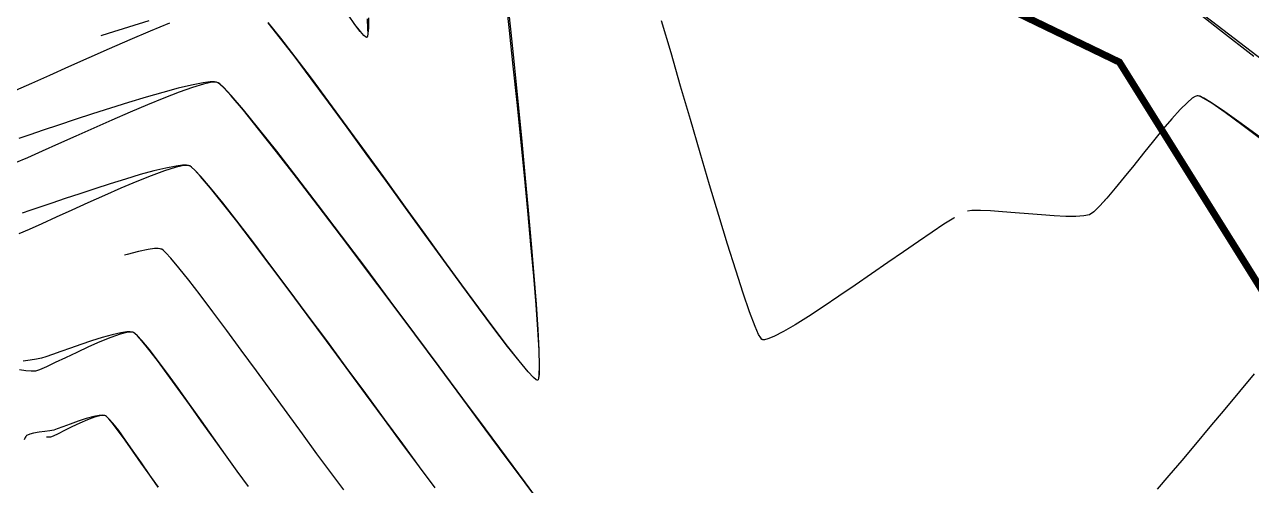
# Model space of a CAD drawing. Header units: metres. Extents: x 708868 to 711043, y 5411316 to 5413138.
# Drawn here: x 709416.6 to 709590.9, y 5411875.1 to 5411940.6 of the extents above; entities that cross this region are included whole.
import ezdxf

# ---------------------------------------------------------------- set-up
doc = ezdxf.new("R2010")
doc.units = ezdxf.units.M
doc.linetypes.add('DASHED', pattern=[0.75, 0.5, -0.25])
for name, color, linetype in [('C-ANNO-TABL', 1, 'Continuous'), ('Rionegro 2010_Contours', 7, 'Continuous'), ('Rionegro 2014_Contours', 7, 'Continuous'), ('Rionegro 2018_Contours', 7, 'Continuous')]:
    doc.layers.add(name, color=color, linetype=linetype)

msp = doc.modelspace()

# ---------------------------------------------------------------- linework, layer by layer
at = {"layer": 'C-ANNO-TABL', "color": 4, "linetype": 'DASHED', "true_color": 0x3dffff, "const_width": 1, "flags": 128}
msp.add_lwpolyline([(711042.54, 5413065.08), (710960.96, 5413110.4), (710928.51, 5413129.62), (710904.96, 5413136.48), (710878.34, 5413137.92), (710860.98, 5413136.79), (710843.25, 5413130), (710825.89, 5413114.54), (710808.92, 5413089.66), (710785.53, 5413050.07), (710767.48, 5413018.5), (710750.58, 5412962.4), (710732.95, 5412902.16), (710722.63, 5412876.69), (710711.1, 5412854.24), (710709.27, 5412838.47), (710712.25, 5412799.16), (710711.4, 5412767.16), (710706.84, 5412750.08), (710696.97, 5412735.65), (710677.97, 5412728.44), (710654.04, 5412726.54), (710627.07, 5412724.64), (710606.56, 5412720.47), (710589.8, 5412712.38), (710580.58, 5412698.73), (710577.45, 5412692.07), (710576.62, 5412681.45), (710581.7, 5412658.89), (710586.52, 5412640.58), (710590.14, 5412620.11), (710586.76, 5412609.51), (710569.89, 5412600.36), (710548.45, 5412592.65), (710519.16, 5412593.65), (710507.9, 5412592.67), (710498.04, 5412592.91), (710476.65, 5412590.53), (710453.44, 5412584.65), (710430.06, 5412578.87), (710407.17, 5412571.65), (710393.36, 5412565.35), (710390.57, 5412558.78), (710388.56, 5412550.53), (710383.7, 5412533.01), (710380.56, 5412521.69), (710371.65, 5412514.46), (710365.86, 5412509.89), (710362.01, 5412504.59), (710331.38, 5412455.85), (710322.46, 5412437.3), (710314.75, 5412419.96), (710310.91, 5412404.45), (710310.19, 5412389.52), (710312.36, 5412375.55), (710316.7, 5412365.43), (710327.06, 5412353.87), (710331.95, 5412345.85), (710336.14, 5412343.08), (710341.7, 5412343.55), (710347.66, 5412345.73), (710357.76, 5412346.03), (710373.48, 5412344.55), (710380.94, 5412341.93), (710387.56, 5412337.03), (710390.34, 5412331.13), (710393.23, 5412321.91), (710394.37, 5412314.08), (710391.95, 5412287.73), (710391.95, 5412242), (710398.77, 5412181.36), (710397.17, 5412154.92), (710391.09, 5412141.08), (710382.35, 5412135.26), (710365.93, 5412125.12), (710349.52, 5412122.86), (710314.94, 5412100.53), (710310.16, 5412097.45), (710304.08, 5412096.97), (710288.95, 5412103.64), (710260.4, 5412118.75), (710227.16, 5412131.8), (710192.2, 5412139.84), (710067.13, 5412167.23), (710056.51, 5412173.82), (710010.25, 5412214.54), (709997.9, 5412231.7), (709990.99, 5412235.84), (709981.95, 5412236.81), (709941.87, 5412226.35), (709906.21, 5412219.68), (709872.55, 5412206.97), (709858.98, 5412200.97), (709841.48, 5412178.77), (709831.7, 5412162.57), (709826.82, 5412138.12), (709826.1, 5412113.87), (709847.99, 5412057.97), (709847.99, 5412027.52), (709841.15, 5411995.84), (709821.68, 5411967.67), (709785.13, 5411896), (709764.5, 5411870.43), (709729.92, 5411841.63), (709687.88, 5411828.1), (709653.61, 5411828.39), (709636.8, 5411836.29), (709611.99, 5411871.53), (709572.15, 5411935.23), (709533.47, 5411953.88), (709461.2, 5411963.08), (709400.58, 5411961.74), (709328.3, 5411946.17), (709283.9, 5411933.17), (709246.82, 5411886.15), (709230.21, 5411871.99), (709186.77, 5411865.79), (709143.57, 5411868.97), (709131.37, 5411871.68), (709115.44, 5411870.35), (709084.2, 5411857.65), (709062.64, 5411854.33), (708913.41, 5411851.54)], dxfattribs=at)
at = {"layer": 'Rionegro 2010_Contours'}
for points in [[(709484.93, 5411944.52, 232), (709485.44, 5411939.72, 232), (709485.97, 5411934.68, 232), (709486.5, 5411929.51, 232), (709487.03, 5411924.29, 232), (709487.55, 5411919.12, 232), (709488.04, 5411914.1, 232), (709488.48, 5411909.3, 232), (709488.88, 5411904.83, 232), (709489.21, 5411900.78, 232), (709489.47, 5411897.24, 232), (709489.63, 5411894.3, 232), (709489.7, 5411892.07, 232), (709489.67, 5411890.84, 232), (709489.6, 5411890.28, 232), (709489.53, 5411890.09, 232), (709489.48, 5411890.05, 232), (709489.43, 5411890.05, 232), (709489.26, 5411890.13, 232), (709488.87, 5411890.46, 232), (709488.12, 5411891.26, 232), (709486.83, 5411892.8, 232), (709485.21, 5411894.88, 232), (709483.28, 5411897.41, 232), (709481.1, 5411900.34, 232), (709478.71, 5411903.6, 232), (709476.15, 5411907.11, 232), (709473.48, 5411910.8, 232), (709470.72, 5411914.61, 232), (709467.93, 5411918.47, 232), (709465.16, 5411922.3, 232), (709462.43, 5411926.03, 232), (709459.81, 5411929.6, 232), (709457.33, 5411932.94, 232), (709455.04, 5411935.98, 232), (709452.98, 5411938.64, 232), (709451.2, 5411940.87, 232)], [(709595.88, 5411932.92, 231), (709590.89, 5411936.75, 231), (709586.06, 5411940.45, 231), (709581.47, 5411943.96, 231)], [(709437.17, 5411940.75, 232), (709434.41, 5411939.61, 232), (709431.54, 5411938.38, 232), (709428.61, 5411937.11, 232), (709425.69, 5411935.82, 232), (709422.83, 5411934.56, 232), (709420.1, 5411933.35, 232), (709417.55, 5411932.22, 232), (709415.26, 5411931.22, 232)], [(709465.23, 5411941.38, 231), (709465.32, 5411940.03, 231), (709465.33, 5411939.27, 231), (709465.28, 5411938.91, 231), (709465.22, 5411938.79, 231), (709465.19, 5411938.76, 231), (709465.14, 5411938.75, 231), (709465.02, 5411938.81, 231), (709464.76, 5411939.03, 231), (709464.28, 5411939.57, 231), (709463.51, 5411940.58, 231)], [(709533.31, 5411902.68, 232), (709532.27, 5411901.97, 232), (709530.05, 5411900.48, 232), (709527.96, 5411899.12, 232), (709526.06, 5411897.94, 232), (709524.4, 5411896.97, 232), (709523.03, 5411896.26, 232), (709522.19, 5411895.92, 232), (709521.72, 5411895.8, 232), (709521.5, 5411895.8, 232), (709521.41, 5411895.82, 232), (709521.34, 5411895.86, 232), (709521.18, 5411896.05, 232), (709520.88, 5411896.57, 232), (709520.38, 5411897.7, 232), (709519.6, 5411899.76, 232), (709518.68, 5411902.44, 232), (709517.63, 5411905.67, 232), (709516.47, 5411909.36, 232), (709515.22, 5411913.43, 232), (709513.91, 5411917.8, 232), (709512.56, 5411922.37, 232), (709511.18, 5411927.08, 232), (709509.8, 5411931.83, 232), (709508.43, 5411936.53, 232), (709507.1, 5411941.12, 232)], [(709490.09, 5411872.3, 233), (709487.73, 5411875.48, 233), (709485.03, 5411879.13, 233), (709482.05, 5411883.15, 233), (709478.85, 5411887.47, 233), (709475.5, 5411891.99, 233), (709472.04, 5411896.65, 233), (709468.53, 5411901.35, 233), (709465.04, 5411906, 233), (709461.62, 5411910.54, 233), (709458.34, 5411914.86, 233), (709455.24, 5411918.9, 233), (709452.4, 5411922.57, 233), (709449.86, 5411925.77, 233), (709447.69, 5411928.44, 233), (709445.94, 5411930.48, 233), (709444.89, 5411931.61, 233), (709444.32, 5411932.13, 233), (709444.06, 5411932.31, 233), (709443.96, 5411932.35, 233), (709443.84, 5411932.38, 233), (709443.55, 5411932.39, 233), (709442.98, 5411932.33, 233), (709441.99, 5411932.11, 233), (709440.42, 5411931.63, 233), (709438.53, 5411930.96, 233), (709436.38, 5411930.13, 233), (709434.03, 5411929.18, 233), (709431.55, 5411928.13, 233), (709428.98, 5411927.01, 233), (709426.39, 5411925.87, 233), (709423.83, 5411924.73, 233), (709421.37, 5411923.63, 233), (709419.06, 5411922.6, 233), (709416.96, 5411921.66, 233), (709415.13, 5411920.87, 233)], [(709592.27, 5411924.47, 232), (709589.47, 5411926.51, 232), (709587.11, 5411928.18, 232), (709585.25, 5411929.43, 232), (709584.16, 5411930.1, 232), (709583.61, 5411930.38, 232), (709583.36, 5411930.46, 232), (709583.28, 5411930.46, 232), (709583.18, 5411930.45, 232), (709582.94, 5411930.36, 232), (709582.51, 5411930.09, 232), (709581.82, 5411929.52, 232), (709580.79, 5411928.5, 232), (709579.62, 5411927.2, 232), (709578.34, 5411925.69, 232), (709576.98, 5411924.04, 232), (709575.59, 5411922.31, 232), (709574.19, 5411920.57, 232), (709572.84, 5411918.88, 232), (709571.55, 5411917.31, 232), (709570.38, 5411915.93, 232), (709569.35, 5411914.8, 232), (709568.51, 5411913.99, 232), (709567.89, 5411913.56, 232), (709567.1, 5411913.38, 232), (709565.95, 5411913.3, 232), (709564.52, 5411913.31, 232), (709562.88, 5411913.39, 232), (709561.08, 5411913.52, 232), (709559.21, 5411913.68, 232), (709557.34, 5411913.84, 232), (709555.53, 5411913.99, 232), (709553.85, 5411914.1, 232), (709552.39, 5411914.16, 232), (709551.2, 5411914.14, 232), (709550.57, 5411914.05, 232)], [(709474.92, 5411874.79, 234), (709472.71, 5411877.76, 234), (709470.3, 5411881.02, 234), (709467.73, 5411884.51, 234), (709465.05, 5411888.16, 234), (709462.29, 5411891.9, 234), (709459.51, 5411895.68, 234), (709456.74, 5411899.41, 234), (709454.04, 5411903.05, 234), (709451.44, 5411906.51, 234), (709449, 5411909.74, 234), (709446.74, 5411912.67, 234), (709444.73, 5411915.24, 234), (709443, 5411917.37, 234), (709441.6, 5411919.01, 234), (709440.75, 5411919.91, 234), (709440.28, 5411920.33, 234), (709440.05, 5411920.49, 234), (709439.96, 5411920.52, 234), (709439.85, 5411920.55, 234), (709439.55, 5411920.56, 234), (709438.98, 5411920.49, 234), (709437.98, 5411920.26, 234), (709436.43, 5411919.77, 234), (709434.57, 5411919.09, 234), (709432.5, 5411918.26, 234), (709430.26, 5411917.31, 234), (709427.93, 5411916.3, 234), (709425.58, 5411915.25, 234), (709423.26, 5411914.2, 234), (709421.06, 5411913.2, 234), (709419.02, 5411912.28, 234), (709417.23, 5411911.48, 234), (709415.74, 5411910.84, 234)], [(709448.39, 5411874.97, 236), (709446.8, 5411877.15, 236), (709445.13, 5411879.47, 236), (709443.42, 5411881.87, 236), (709441.7, 5411884.29, 236), (709440.02, 5411886.65, 236), (709438.39, 5411888.91, 236), (709436.87, 5411891.01, 236), (709435.48, 5411892.88, 236), (709434.26, 5411894.45, 236), (709433.25, 5411895.69, 236), (709432.61, 5411896.38, 236), (709432.24, 5411896.71, 236), (709432.05, 5411896.83, 236), (709431.97, 5411896.86, 236), (709431.86, 5411896.88, 236), (709431.58, 5411896.89, 236), (709431.04, 5411896.82, 236), (709430.15, 5411896.6, 236), (709428.81, 5411896.13, 236), (709427.27, 5411895.5, 236), (709425.64, 5411894.78, 236), (709423.98, 5411894.01, 236), (709422.38, 5411893.25, 236), (709420.91, 5411892.55, 236), (709419.66, 5411891.97, 236), (709418.71, 5411891.55, 236), (709418.13, 5411891.36, 236), (709417.52, 5411891.34, 236), (709416.73, 5411891.41, 236), (709415.83, 5411891.53, 236)], [(709591.32, 5411890.97, 233), (709589.22, 5411888.47, 233), (709587.11, 5411885.94, 233), (709586.89, 5411885.67, 233)], [(709435.58, 5411874.85, 237), (709434.39, 5411876.57, 237), (709433.18, 5411878.31, 237), (709432.02, 5411879.98, 237), (709430.92, 5411881.54, 237), (709429.94, 5411882.89, 237), (709429.09, 5411883.97, 237), (709428.55, 5411884.59, 237), (709428.22, 5411884.89, 237), (709428.05, 5411885, 237), (709427.98, 5411885.03, 237), (709427.88, 5411885.05, 237), (709427.64, 5411885.06, 237), (709427.21, 5411885, 237), (709426.51, 5411884.81, 237), (709425.5, 5411884.43, 237), (709424.41, 5411883.95, 237), (709423.3, 5411883.41, 237), (709422.25, 5411882.89, 237), (709421.34, 5411882.43, 237), (709420.64, 5411882.1, 237), (709420.23, 5411881.95, 237), (709419.75, 5411881.95, 237), (709419.66, 5411881.96, 237)]]:
    msp.add_polyline3d(points, dxfattribs=at)
at = {"layer": 'Rionegro 2014_Contours'}
for points in [[(709485.12, 5411944.73, 232), (709485.63, 5411939.92, 232), (709486.15, 5411934.88, 232), (709486.67, 5411929.7, 232), (709487.18, 5411924.46, 232), (709487.68, 5411919.27, 232), (709488.15, 5411914.22, 232), (709488.58, 5411909.41, 232), (709488.95, 5411904.91, 232), (709489.27, 5411900.84, 232), (709489.5, 5411897.28, 232), (709489.66, 5411894.33, 232), (709489.71, 5411892.08, 232), (709489.68, 5411890.85, 232), (709489.6, 5411890.28, 232), (709489.53, 5411890.09, 232), (709489.48, 5411890.05, 232), (709489.43, 5411890.05, 232), (709489.26, 5411890.13, 232), (709488.87, 5411890.46, 232), (709488.12, 5411891.26, 232), (709486.83, 5411892.79, 232), (709485.2, 5411894.86, 232), (709483.27, 5411897.39, 232), (709481.08, 5411900.32, 232), (709478.69, 5411903.57, 232), (709476.13, 5411907.07, 232), (709473.45, 5411910.75, 232), (709470.69, 5411914.56, 232), (709467.9, 5411918.41, 232), (709465.12, 5411922.23, 232), (709462.39, 5411925.97, 232), (709459.77, 5411929.54, 232), (709457.29, 5411932.88, 232), (709455, 5411935.92, 232), (709452.95, 5411938.59, 232), (709451.17, 5411940.82, 232)], [(709465.42, 5411941.5, 231), (709465.42, 5411940.09, 231), (709465.37, 5411939.29, 231), (709465.29, 5411938.92, 231), (709465.23, 5411938.79, 231), (709465.19, 5411938.76, 231), (709465.14, 5411938.75, 231), (709465.02, 5411938.81, 231), (709464.76, 5411939.02, 231), (709464.29, 5411939.56, 231), (709463.52, 5411940.57, 231), (709462.58, 5411941.88, 231)], [(709591.25, 5411936.04, 231), (709586.37, 5411939.84, 231), (709581.73, 5411943.46, 231)], [(709434.21, 5411941.1, 232), (709431.35, 5411940.22, 232), (709428.46, 5411939.31, 232), (709427.41, 5411938.97, 232)], [(709548.74, 5411913.16, 232), (709548.62, 5411913.09, 232), (709547.21, 5411912.2, 232), (709545.52, 5411911.07, 232), (709543.59, 5411909.76, 232), (709541.48, 5411908.3, 232), (709539.24, 5411906.75, 232), (709536.92, 5411905.15, 232), (709534.58, 5411903.54, 232), (709532.27, 5411901.97, 232), (709530.05, 5411900.48, 232), (709527.96, 5411899.12, 232), (709526.06, 5411897.94, 232), (709524.4, 5411896.97, 232), (709523.03, 5411896.26, 232), (709522.19, 5411895.92, 232), (709521.72, 5411895.8, 232), (709521.5, 5411895.8, 232), (709521.41, 5411895.82, 232), (709521.34, 5411895.86, 232), (709521.18, 5411896.05, 232), (709520.88, 5411896.57, 232), (709520.38, 5411897.7, 232), (709519.6, 5411899.76, 232), (709518.68, 5411902.44, 232), (709517.63, 5411905.67, 232), (709516.47, 5411909.36, 232), (709515.22, 5411913.43, 232), (709513.91, 5411917.8, 232), (709512.56, 5411922.37, 232), (709511.18, 5411927.08, 232), (709509.8, 5411931.83, 232), (709508.43, 5411936.53, 232), (709507.1, 5411941.12, 232)], [(709490.08, 5411872.29, 233), (709487.71, 5411875.47, 233), (709485.01, 5411879.1, 233), (709482.03, 5411883.12, 233), (709478.83, 5411887.43, 233), (709475.47, 5411891.95, 233), (709472.01, 5411896.6, 233), (709468.5, 5411901.29, 233), (709465.01, 5411905.94, 233), (709461.59, 5411910.48, 233), (709458.3, 5411914.8, 233), (709455.21, 5411918.84, 233), (709452.36, 5411922.51, 233), (709449.83, 5411925.72, 233), (709447.66, 5411928.39, 233), (709445.92, 5411930.44, 233), (709444.88, 5411931.58, 233), (709444.32, 5411932.12, 233), (709444.05, 5411932.31, 233), (709443.96, 5411932.35, 233), (709443.84, 5411932.39, 233), (709443.54, 5411932.42, 233), (709442.95, 5411932.41, 233), (709441.93, 5411932.29, 233), (709440.31, 5411931.98, 233), (709438.38, 5411931.52, 233), (709436.2, 5411930.93, 233), (709433.83, 5411930.25, 233), (709431.33, 5411929.49, 233), (709428.78, 5411928.69, 233), (709426.22, 5411927.87, 233), (709423.74, 5411927.06, 233), (709421.39, 5411926.28, 233), (709419.23, 5411925.56, 233), (709417.33, 5411924.92, 233), (709415.75, 5411924.4, 233)], [(709592.4, 5411924.2, 232), (709589.56, 5411926.33, 232), (709587.17, 5411928.08, 232), (709585.28, 5411929.39, 232), (709584.17, 5411930.08, 232), (709583.61, 5411930.37, 232), (709583.36, 5411930.46, 232), (709583.28, 5411930.46, 232), (709583.18, 5411930.45, 232), (709582.94, 5411930.36, 232), (709582.51, 5411930.09, 232), (709581.82, 5411929.52, 232), (709580.79, 5411928.5, 232), (709579.62, 5411927.2, 232), (709578.34, 5411925.69, 232), (709576.98, 5411924.04, 232), (709575.59, 5411922.31, 232), (709574.19, 5411920.57, 232), (709572.84, 5411918.88, 232), (709571.55, 5411917.31, 232), (709570.38, 5411915.93, 232), (709569.66, 5411915.14, 232)], [(709474.91, 5411874.77, 234), (709472.7, 5411877.74, 234), (709470.29, 5411880.99, 234), (709467.71, 5411884.48, 234), (709465.03, 5411888.12, 234), (709462.27, 5411891.86, 234), (709459.48, 5411895.63, 234), (709456.71, 5411899.36, 234), (709454.01, 5411902.99, 234), (709451.41, 5411906.45, 234), (709448.96, 5411909.69, 234), (709446.71, 5411912.62, 234), (709444.7, 5411915.19, 234), (709442.98, 5411917.33, 234), (709441.58, 5411918.98, 234), (709440.74, 5411919.89, 234), (709440.27, 5411920.32, 234), (709440.05, 5411920.48, 234), (709439.96, 5411920.52, 234), (709439.85, 5411920.55, 234), (709439.57, 5411920.59, 234), (709439.03, 5411920.58, 234), (709438.09, 5411920.47, 234), (709436.64, 5411920.19, 234), (709434.92, 5411919.78, 234), (709432.99, 5411919.25, 234), (709430.91, 5411918.63, 234), (709428.75, 5411917.96, 234), (709426.56, 5411917.25, 234), (709424.4, 5411916.54, 234), (709422.34, 5411915.85, 234), (709420.43, 5411915.2, 234), (709418.74, 5411914.63, 234), (709417.32, 5411914.15, 234), (709416.23, 5411913.8, 234)], [(709461.92, 5411874.48, 235), (709460.09, 5411876.94, 235), (709458.12, 5411879.62, 235), (709456.04, 5411882.46, 235), (709453.88, 5411885.41, 235), (709451.7, 5411888.41, 235), (709449.51, 5411891.4, 235), (709447.37, 5411894.32, 235), (709445.3, 5411897.13, 235), (709443.34, 5411899.76, 235), (709441.53, 5411902.16, 235), (709439.9, 5411904.27, 235), (709438.49, 5411906.03, 235), (709437.35, 5411907.39, 235), (709436.64, 5411908.16, 235), (709436.24, 5411908.52, 235), (709436.05, 5411908.66, 235), (709435.97, 5411908.69, 235), (709435.85, 5411908.72, 235), (709435.57, 5411908.76, 235), (709435.04, 5411908.75, 235), (709434.14, 5411908.64, 235), (709432.75, 5411908.35, 235), (709431.13, 5411907.93, 235), (709430.76, 5411907.82, 235)], [(709448.38, 5411874.95, 236), (709446.79, 5411877.13, 236), (709445.11, 5411879.45, 236), (709443.4, 5411881.84, 236), (709441.68, 5411884.25, 236), (709439.99, 5411886.61, 236), (709438.37, 5411888.87, 236), (709436.85, 5411890.97, 236), (709435.46, 5411892.84, 236), (709434.24, 5411894.42, 236), (709433.23, 5411895.66, 236), (709432.6, 5411896.36, 236), (709432.23, 5411896.7, 236), (709432.05, 5411896.82, 236), (709431.97, 5411896.86, 236), (709431.86, 5411896.89, 236), (709431.59, 5411896.92, 236), (709431.09, 5411896.91, 236), (709430.27, 5411896.8, 236), (709429.02, 5411896.52, 236), (709427.61, 5411896.13, 236), (709426.1, 5411895.66, 236), (709424.57, 5411895.14, 236), (709423.09, 5411894.61, 236), (709421.71, 5411894.12, 236), (709420.52, 5411893.69, 236), (709419.59, 5411893.36, 236), (709418.98, 5411893.17, 236), (709418.28, 5411893.04, 236), (709417.37, 5411892.91, 236), (709416.35, 5411892.78, 236)], [(709591.32, 5411890.97, 233), (709589.22, 5411888.47, 233), (709587.11, 5411885.94, 233), (709585.02, 5411883.42, 233), (709582.97, 5411880.97, 233), (709581.02, 5411878.65, 233), (709579.19, 5411876.51, 233), (709577.52, 5411874.59, 233)], [(709435.56, 5411874.84, 237), (709434.35, 5411876.55, 237), (709433.14, 5411878.29, 237), (709431.97, 5411879.97, 237), (709430.88, 5411881.52, 237), (709429.89, 5411882.87, 237), (709429.06, 5411883.95, 237), (709428.52, 5411884.58, 237), (709428.21, 5411884.88, 237), (709428.05, 5411885, 237), (709427.98, 5411885.03, 237), (709427.87, 5411885.05, 237), (709427.62, 5411885.08, 237), (709427.16, 5411885.06, 237), (709426.41, 5411884.92, 237), (709425.33, 5411884.62, 237), (709424.17, 5411884.24, 237), (709423.04, 5411883.83, 237), (709422.02, 5411883.44, 237), (709421.21, 5411883.13, 237), (709420.71, 5411882.96, 237), (709420.15, 5411882.86, 237), (709419.43, 5411882.77, 237), (709418.63, 5411882.66, 237), (709417.85, 5411882.53, 237), (709417.32, 5411882.39, 237), (709417, 5411882.27, 237), (709416.84, 5411882.18, 237), (709416.78, 5411882.13, 237), (709416.74, 5411882.08, 237), (709416.66, 5411881.94, 237), (709416.52, 5411881.6, 237)]]:
    msp.add_polyline3d(points, dxfattribs=at)
at = {"layer": 'Rionegro 2018_Contours'}
for points in [[(709485.12, 5411944.73, 232), (709485.63, 5411939.92, 232), (709486.15, 5411934.88, 232), (709486.67, 5411929.7, 232), (709487.18, 5411924.46, 232), (709487.68, 5411919.27, 232), (709488.15, 5411914.22, 232), (709488.58, 5411909.41, 232), (709488.95, 5411904.91, 232), (709489.27, 5411900.84, 232), (709489.5, 5411897.28, 232), (709489.66, 5411894.33, 232), (709489.71, 5411892.08, 232), (709489.68, 5411890.85, 232), (709489.6, 5411890.28, 232), (709489.53, 5411890.09, 232), (709489.48, 5411890.05, 232), (709489.43, 5411890.05, 232), (709489.26, 5411890.13, 232), (709488.87, 5411890.46, 232), (709488.12, 5411891.26, 232), (709486.83, 5411892.79, 232), (709485.2, 5411894.86, 232), (709483.27, 5411897.39, 232), (709481.08, 5411900.32, 232), (709478.69, 5411903.57, 232), (709476.13, 5411907.07, 232), (709473.45, 5411910.75, 232), (709470.69, 5411914.56, 232), (709467.9, 5411918.41, 232), (709465.12, 5411922.23, 232), (709462.39, 5411925.97, 232), (709459.77, 5411929.54, 232), (709457.29, 5411932.88, 232), (709455, 5411935.92, 232), (709452.95, 5411938.59, 232), (709451.17, 5411940.82, 232)], [(709465.42, 5411941.5, 231), (709465.42, 5411940.09, 231), (709465.37, 5411939.29, 231), (709465.29, 5411938.92, 231), (709465.23, 5411938.79, 231), (709465.19, 5411938.76, 231), (709465.14, 5411938.75, 231), (709465.02, 5411938.81, 231), (709464.76, 5411939.02, 231), (709464.29, 5411939.56, 231), (709463.52, 5411940.57, 231), (709462.58, 5411941.88, 231)], [(709591.25, 5411936.04, 231), (709586.37, 5411939.84, 231), (709581.73, 5411943.46, 231)], [(709434.21, 5411941.1, 232), (709431.35, 5411940.22, 232), (709428.46, 5411939.31, 232), (709427.41, 5411938.97, 232)], [(709548.74, 5411913.16, 232), (709548.62, 5411913.09, 232), (709547.21, 5411912.2, 232), (709545.52, 5411911.07, 232), (709543.59, 5411909.76, 232), (709541.48, 5411908.3, 232), (709539.24, 5411906.75, 232), (709536.92, 5411905.15, 232), (709534.58, 5411903.54, 232), (709532.27, 5411901.97, 232), (709530.05, 5411900.48, 232), (709527.96, 5411899.12, 232), (709526.06, 5411897.94, 232), (709524.4, 5411896.97, 232), (709523.03, 5411896.26, 232), (709522.19, 5411895.92, 232), (709521.72, 5411895.8, 232), (709521.5, 5411895.8, 232), (709521.41, 5411895.82, 232), (709521.34, 5411895.86, 232), (709521.18, 5411896.05, 232), (709520.88, 5411896.57, 232), (709520.38, 5411897.7, 232), (709519.6, 5411899.76, 232), (709518.68, 5411902.44, 232), (709517.63, 5411905.67, 232), (709516.47, 5411909.36, 232), (709515.22, 5411913.43, 232), (709513.91, 5411917.8, 232), (709512.56, 5411922.37, 232), (709511.18, 5411927.08, 232), (709509.8, 5411931.83, 232), (709508.43, 5411936.53, 232), (709507.1, 5411941.12, 232)], [(709490.08, 5411872.29, 233), (709487.71, 5411875.47, 233), (709485.01, 5411879.1, 233), (709482.03, 5411883.12, 233), (709478.83, 5411887.43, 233), (709475.47, 5411891.95, 233), (709472.01, 5411896.6, 233), (709468.5, 5411901.29, 233), (709465.01, 5411905.94, 233), (709461.59, 5411910.48, 233), (709458.3, 5411914.8, 233), (709455.21, 5411918.84, 233), (709452.36, 5411922.51, 233), (709449.83, 5411925.72, 233), (709447.66, 5411928.39, 233), (709445.92, 5411930.44, 233), (709444.88, 5411931.58, 233), (709444.32, 5411932.12, 233), (709444.05, 5411932.31, 233), (709443.96, 5411932.35, 233), (709443.84, 5411932.39, 233), (709443.54, 5411932.42, 233), (709442.95, 5411932.41, 233), (709441.93, 5411932.29, 233), (709440.31, 5411931.98, 233), (709438.38, 5411931.52, 233), (709436.2, 5411930.93, 233), (709433.83, 5411930.25, 233), (709431.33, 5411929.49, 233), (709428.78, 5411928.69, 233), (709426.22, 5411927.87, 233), (709423.74, 5411927.06, 233), (709421.39, 5411926.28, 233), (709419.23, 5411925.56, 233), (709417.33, 5411924.92, 233), (709415.75, 5411924.4, 233)], [(709592.4, 5411924.2, 232), (709589.56, 5411926.33, 232), (709587.17, 5411928.08, 232), (709585.28, 5411929.39, 232), (709584.17, 5411930.08, 232), (709583.61, 5411930.37, 232), (709583.36, 5411930.46, 232), (709583.28, 5411930.46, 232), (709583.18, 5411930.45, 232), (709582.94, 5411930.36, 232), (709582.51, 5411930.09, 232), (709581.82, 5411929.52, 232), (709580.79, 5411928.5, 232), (709579.62, 5411927.2, 232), (709578.34, 5411925.69, 232), (709576.98, 5411924.04, 232), (709575.59, 5411922.31, 232), (709574.19, 5411920.57, 232), (709572.84, 5411918.88, 232), (709571.55, 5411917.31, 232), (709570.38, 5411915.93, 232), (709569.66, 5411915.14, 232)], [(709474.91, 5411874.77, 234), (709472.7, 5411877.74, 234), (709470.29, 5411880.99, 234), (709467.71, 5411884.48, 234), (709465.03, 5411888.12, 234), (709462.27, 5411891.86, 234), (709459.48, 5411895.63, 234), (709456.71, 5411899.36, 234), (709454.01, 5411902.99, 234), (709451.41, 5411906.45, 234), (709448.96, 5411909.69, 234), (709446.71, 5411912.62, 234), (709444.7, 5411915.19, 234), (709442.98, 5411917.33, 234), (709441.58, 5411918.98, 234), (709440.74, 5411919.89, 234), (709440.27, 5411920.32, 234), (709440.05, 5411920.48, 234), (709439.96, 5411920.52, 234), (709439.85, 5411920.55, 234), (709439.57, 5411920.59, 234), (709439.03, 5411920.58, 234), (709438.09, 5411920.47, 234), (709436.64, 5411920.19, 234), (709434.92, 5411919.78, 234), (709432.99, 5411919.25, 234), (709430.91, 5411918.63, 234), (709428.75, 5411917.96, 234), (709426.56, 5411917.25, 234), (709424.4, 5411916.54, 234), (709422.34, 5411915.85, 234), (709420.43, 5411915.2, 234), (709418.74, 5411914.63, 234), (709417.32, 5411914.15, 234), (709416.23, 5411913.8, 234)], [(709461.92, 5411874.48, 235), (709460.09, 5411876.94, 235), (709458.12, 5411879.62, 235), (709456.04, 5411882.46, 235), (709453.88, 5411885.41, 235), (709451.7, 5411888.41, 235), (709449.51, 5411891.4, 235), (709447.37, 5411894.32, 235), (709445.3, 5411897.13, 235), (709443.34, 5411899.76, 235), (709441.53, 5411902.16, 235), (709439.9, 5411904.27, 235), (709438.49, 5411906.03, 235), (709437.35, 5411907.39, 235), (709436.64, 5411908.16, 235), (709436.24, 5411908.52, 235), (709436.05, 5411908.66, 235), (709435.97, 5411908.69, 235), (709435.85, 5411908.72, 235), (709435.57, 5411908.76, 235), (709435.04, 5411908.75, 235), (709434.14, 5411908.64, 235), (709432.75, 5411908.35, 235), (709431.13, 5411907.93, 235), (709430.76, 5411907.82, 235)], [(709448.38, 5411874.95, 236), (709446.79, 5411877.13, 236), (709445.11, 5411879.45, 236), (709443.4, 5411881.84, 236), (709441.68, 5411884.25, 236), (709439.99, 5411886.61, 236), (709438.37, 5411888.87, 236), (709436.85, 5411890.97, 236), (709435.46, 5411892.84, 236), (709434.24, 5411894.42, 236), (709433.23, 5411895.66, 236), (709432.6, 5411896.36, 236), (709432.23, 5411896.7, 236), (709432.05, 5411896.82, 236), (709431.97, 5411896.86, 236), (709431.86, 5411896.89, 236), (709431.59, 5411896.92, 236), (709431.09, 5411896.91, 236), (709430.27, 5411896.8, 236), (709429.02, 5411896.52, 236), (709427.61, 5411896.13, 236), (709426.1, 5411895.66, 236), (709424.57, 5411895.14, 236), (709423.09, 5411894.61, 236), (709421.71, 5411894.12, 236), (709420.52, 5411893.69, 236), (709419.59, 5411893.36, 236), (709418.98, 5411893.17, 236), (709418.28, 5411893.04, 236), (709417.37, 5411892.91, 236), (709416.35, 5411892.78, 236)], [(709591.32, 5411890.97, 233), (709589.22, 5411888.47, 233), (709587.11, 5411885.94, 233), (709585.02, 5411883.42, 233), (709582.97, 5411880.97, 233), (709581.02, 5411878.65, 233), (709579.19, 5411876.51, 233), (709577.52, 5411874.59, 233)], [(709435.56, 5411874.84, 237), (709434.35, 5411876.55, 237), (709433.14, 5411878.29, 237), (709431.97, 5411879.97, 237), (709430.88, 5411881.52, 237), (709429.89, 5411882.87, 237), (709429.06, 5411883.95, 237), (709428.52, 5411884.58, 237), (709428.21, 5411884.88, 237), (709428.05, 5411885, 237), (709427.98, 5411885.03, 237), (709427.87, 5411885.05, 237), (709427.62, 5411885.08, 237), (709427.16, 5411885.06, 237), (709426.41, 5411884.92, 237), (709425.33, 5411884.62, 237), (709424.17, 5411884.24, 237), (709423.04, 5411883.83, 237), (709422.02, 5411883.44, 237), (709421.21, 5411883.13, 237), (709420.71, 5411882.96, 237), (709420.15, 5411882.86, 237), (709419.43, 5411882.77, 237), (709418.63, 5411882.66, 237), (709417.85, 5411882.53, 237), (709417.32, 5411882.39, 237), (709417, 5411882.27, 237), (709416.84, 5411882.18, 237), (709416.78, 5411882.13, 237), (709416.74, 5411882.08, 237), (709416.66, 5411881.94, 237), (709416.52, 5411881.6, 237)]]:
    msp.add_polyline3d(points, dxfattribs=at)

doc.saveas('drawing.dxf')
